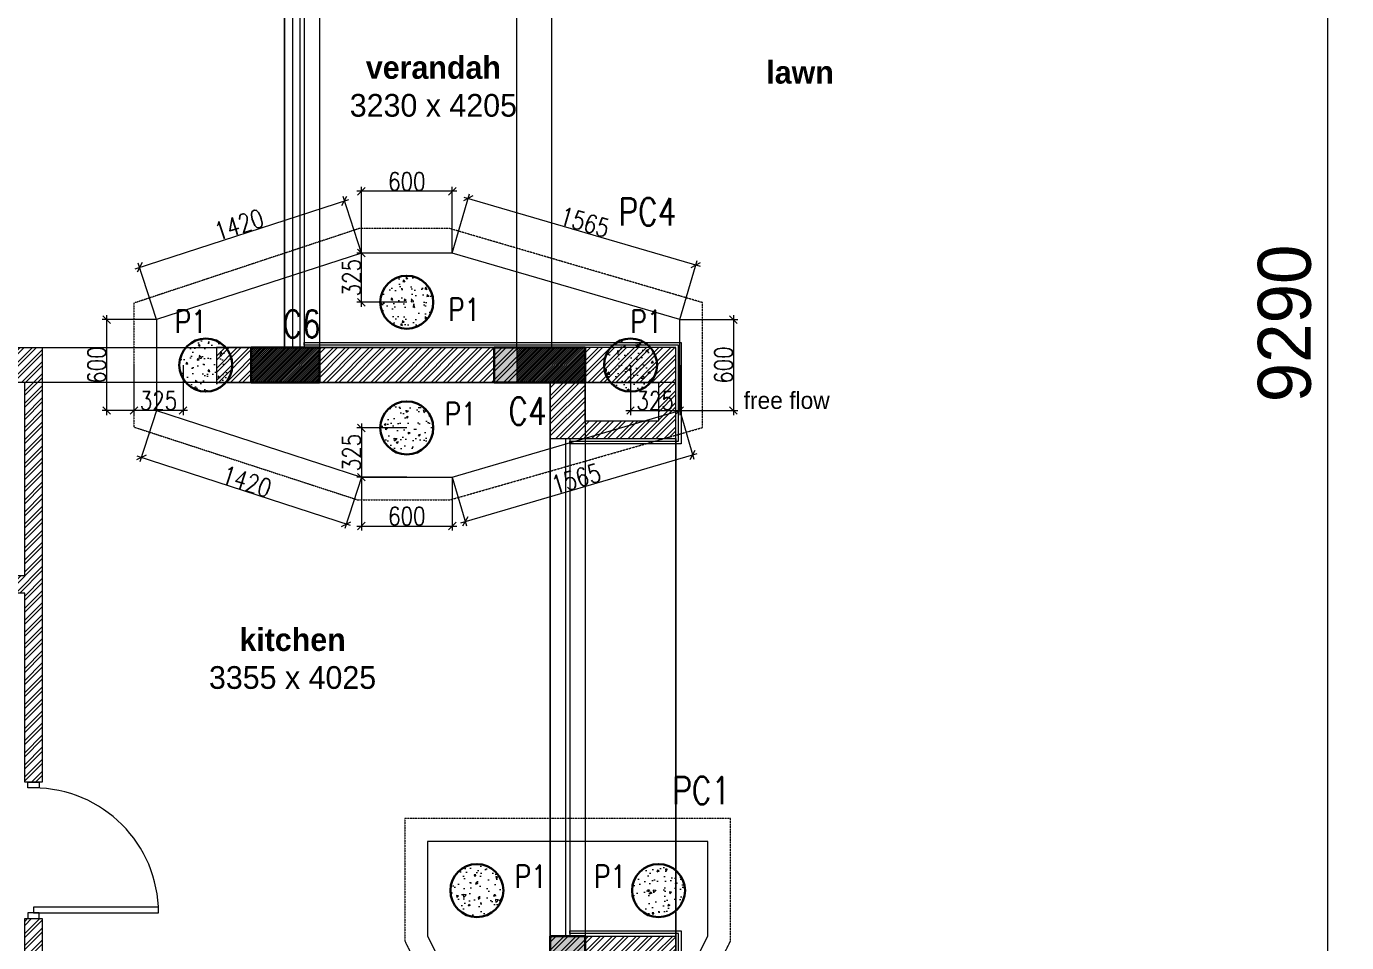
# Model space of a CAD drawing. Header units: metres. Extents: x 5205117 to 5948571, y 646915 to 1143748.
# Drawn here: x 5706594 to 5715313, y 809777 to 815826 of the extents above; entities that cross this region are included whole.
import ezdxf

# ---------------------------------------------------------------- set-up
doc = ezdxf.new("R2010")
doc.units = ezdxf.units.M
doc.header["$MEASUREMENT"] = 0
doc.header["$PDMODE"] = 35
doc.header["$PDSIZE"] = 10
for name, pattern in [('DASHED', [0.75, 0.5, -0.25]), ('DOT2', [0.125, 0, -0.125]), ('HIDDEN', [0.375, 0.25, -0.125])]:
    doc.linetypes.add(name, pattern=pattern)
doc.layers.get('0').update_dxf_attribs({"color": 1, "linetype": 'DASHED', "lineweight": 30})
doc.layers.add('A-GF', color=8, linetype='Continuous', lineweight=0, transparency=0.5)
for name, color, linetype, lineweight in [('road ht', 8, 'Continuous', 5), ('S-COLUMN & WALL', 5, 'Continuous', 30), ('S-COLUMN_H', 250, 'Continuous', 0), ('S-FOUND-EXCAVATION', 253, 'HIDDEN', 0), ('S-FOUND-FOOTING', 7, 'Continuous', 15), ('S-PILE', 96, 'Continuous', 30), ('S-TEXT', 7, 'Continuous', 0), ('S-TEXT COL.', 1, 'Continuous', 0), ('S-TEXT PILE', 7, 'Continuous', 0)]:
    doc.layers.add(name, color=color, linetype=linetype, lineweight=lineweight)
doc.styles.add('C-ROOM', font='arial.ttf')
doc.styles.add('CENTURY GOTHIC', font='GOTHIC.TTF')
doc.styles.add('SETU 1', font='romans.shx', dxfattribs={"width": 0.8})
doc.styles.get("Standard").update_dxf_attribs({"font": 'GOTHIC.TTF'})
doc.dimstyles.new('A-DIM 100', dxfattribs={"dimscale": 100, "dimtxt": 2.5, "dimasz": 1.5, "dimexe": 1, "dimexo": 1, "dimgap": 0.5, "dimtad": 1, "dimdec": 0, "dimrnd": 5, "dimzin": 3, "dimdsep": 46, "dimtxsty": 'C-ROOM', "dimblk1": 'ARCHTICK', "dimblk2": 'ARCHTICK', "dimsah": 1, "dimcen": 1.5, "dimdle": 1, "dimclrd": 256, "dimclre": 256, "dimclrt": 256, "dimadec": 0, "dimazin": 0, "dimtfac": 0.6, "dimtdec": 0, "dimtofl": 0, "dimtmove": 1, "dimatfit": 3, "dimfxl": 1, "dimtolj": 1, "dimtzin": 0, "dimlwd": -1, "dimlwe": -1, "dimarcsym": 0})
doc.dimstyles.get("Standard").update_dxf_attribs({"dimtxt": 2, "dimasz": 1, "dimexe": 0, "dimexo": 0, "dimgap": 0.1, "dimtad": 1, "dimdsep": 46, "dimtxsty": 'Standard', "dimblk": 'OBLIQUE', "dimcen": 0.1, "dimclrd": 256, "dimclre": 256, "dimclrt": 256, "dimadec": 0, "dimazin": 0, "dimtfac": 1, "dimtofl": 0, "dimtmove": 1, "dimatfit": 2, "dimldrblk": 'OPEN90', "dimfxl": 1, "dimtolj": 1, "dimtzin": 0, "dimlwd": -1, "dimlwe": -1, "dimarcsym": 0})

# ---------------------------------------------------------------- blocks, each defined once
blk = doc.blocks.new('P2')
at = {"layer": 'S-PILE', "lineweight": 0}
h = blk.add_hatch(dxfattribs=at)
h.set_pattern_fill('AR-CONC', color=256, scale=20)
h.set_pattern_definition([(49.99999999999999, (0, 0), (143.4520365201507, -12.55042699651902), [15, -165]), (355, (0, 0), (-27.7502667226, 150.4384267400024), [12, -132]), (100.45144446, (11.9543362, -1.0458688), (115.7017693454224, 137.8879981937259), [12.7480384, -140.2284224]), (46.18420000000001, (0, 40), (213.4482661343145, -33.10385615861531), [22.5, -247.5]), (96.63563549, (17.787349, 37.2413386), (186.9323891348457, 194.8237201549101), [19.1220684, -210.342752]), (351.1841639899999, (0, 40), (186.9323890109546, 194.823720053998), [18, -198.0000002]), (21, (20, 30), (119.3814104236923, -80.52377813306776), [15, -165]), (326.0000000000001, (20, 30), (48.66306638431634, 145.0300090093706), [12, -132]), (71.45144474, (29.9484508, 23.2896852), (168.0444753459942, 64.50623056127077), [12.748038, -140.2284224]), (37.50000000000001, (0, 0), (2.431971063458134, 66.5787707662623), [0, -130.4, 0, -134, 0, -132.5]), (7.499999999999999, (0, 0), (52.61390748842972, 78.88234237647205), [0, -76.39999999999999, 0, -127.4, 0, -50.5]), (327.5, (-44.6, 0), (106.7644872344818, -4.510974346875951), [0, -50, 0, -156, 0, -207]), (317.5, (-64.6, 0), (116.6372338684772, 20.02099646646354), [0, -65, 0, -103.6, 0, -147])])
edge = h.paths.add_edge_path()
edge.add_arc((0, 0), 175, 0, 360)
at = {"layer": 'S-PILE'}
blk.add_circle((0, 0), 175, dxfattribs=at)
blk = doc.blocks.new('_Oblique')
at = {"color": 0, "linetype": 'ByBlock', "lineweight": -2}
blk.add_line((-0.5, -0.5), (0.5, 0.5), dxfattribs=at)
blk = doc.blocks.new('*D245')
at = {"layer": 'Defpoints', "color": 0, "transparency": 16777216}
for p in [(5708806.193558183, 814737.711821272), (5708806.193558183, 814330.2422019677), (5709406.193558183, 814330.2422019677)]:
    blk.add_point(p, dxfattribs=at)
at = {"layer": 'S-TEXT', "color": 9, "transparency": 16777216}
for p, q in [((5708806.193558183, 814330.2422019677), (5708806.193558183, 814767.711821272)), ((5709406.193558183, 814330.2422019677), (5709406.193558183, 814767.711821272))]:
    blk.add_line(p, q, dxfattribs=at)
at = {"layer": 'S-TEXT', "transparency": 16777216}
blk.add_line((5709436.193558183, 814737.711821272), (5708776.193558183, 814737.711821272), dxfattribs=at)
at = {"layer": 'S-TEXT', "transparency": 16777216, "xscale": 50, "yscale": 50, "zscale": 50, "rotation": 180}
blk.add_blockref('_Oblique', (5708806.193558183, 814737.711821272), dxfattribs=at)
at = {"layer": 'S-TEXT', "transparency": 16777216, "xscale": 50, "yscale": 50, "zscale": 50}
blk.add_blockref('_Oblique', (5709406.193558183, 814737.711821272), dxfattribs=at)
at = {"layer": 'S-TEXT', "color": 0, "lineweight": 0, "transparency": 16777216, "insert": (5709106.193558183, 814802.711821272), "char_height": 120, "attachment_point": 5, "style": 'SETU 1'}
blk.add_mtext('\\A1;600', dxfattribs=at)
blk = doc.blocks.new('*D246')
at = {"layer": 'Defpoints', "color": 0, "transparency": 16777216}
for p in [(5708806.193558183, 812850.2669085829), (5709406.193558183, 812850.2669085829), (5709406.193558183, 812527.2815097603)]:
    blk.add_point(p, dxfattribs=at)
at = {"layer": 'S-TEXT', "color": 9, "transparency": 16777216}
for p, q in [((5708806.193558183, 812850.2669085829), (5708806.193558183, 812497.2815097603)), ((5709406.193558183, 812850.2669085829), (5709406.193558183, 812497.2815097603))]:
    blk.add_line(p, q, dxfattribs=at)
at = {"layer": 'S-TEXT', "transparency": 16777216}
blk.add_line((5708776.193558183, 812527.2815097603), (5709436.193558183, 812527.2815097603), dxfattribs=at)
at = {"layer": 'S-TEXT', "transparency": 16777216, "xscale": 50, "yscale": 50, "zscale": 50, "rotation": 180}
blk.add_blockref('_Oblique', (5708806.193558183, 812527.2815097603), dxfattribs=at)
at = {"layer": 'S-TEXT', "transparency": 16777216, "xscale": 50, "yscale": 50, "zscale": 50}
blk.add_blockref('_Oblique', (5709406.193558183, 812527.2815097603), dxfattribs=at)
at = {"layer": 'S-TEXT', "color": 0, "lineweight": 0, "transparency": 16777216, "insert": (5709106.193558183, 812592.2815097603), "char_height": 120, "attachment_point": 5, "style": 'SETU 1'}
blk.add_mtext('\\A1;600', dxfattribs=at)
blk = doc.blocks.new('*D247')
at = {"layer": 'Defpoints', "color": 0, "transparency": 16777216}
for p in [(5710908.693550554, 813890.2669085828), (5710908.693550554, 813290.2669085828), (5711263.234172863, 813290.2669085828)]:
    blk.add_point(p, dxfattribs=at)
at = {"layer": 'S-TEXT', "color": 9, "transparency": 16777216}
for p, q in [((5710908.693550554, 813890.2669085828), (5711293.234172863, 813890.2669085828)), ((5710908.693550554, 813290.2669085828), (5711293.234172863, 813290.2669085828))]:
    blk.add_line(p, q, dxfattribs=at)
at = {"layer": 'S-TEXT', "transparency": 16777216}
blk.add_line((5711263.234172863, 813920.2669085828), (5711263.234172863, 813260.2669085828), dxfattribs=at)
at = {"layer": 'S-TEXT', "transparency": 16777216, "xscale": 50, "yscale": 50, "zscale": 50}
for p, rotation in [((5711263.234172863, 813890.2669085828), 90), ((5711263.234172863, 813290.2669085828), 270)]:
    blk.add_blockref('_Oblique', p, dxfattribs=dict(at, rotation=rotation))
at = {"layer": 'S-TEXT', "color": 0, "lineweight": 0, "transparency": 16777216, "insert": (5711198.234172862, 813590.2669085809), "char_height": 120, "attachment_point": 5, "rotation": 90, "style": 'SETU 1'}
blk.add_mtext('\\A1;600', dxfattribs=at)
blk = doc.blocks.new('*D248')
at = {"layer": 'Defpoints', "color": 0, "transparency": 16777216}
for p in [(5707453.693550555, 813890.2669085828), (5707123.432251068, 813290.2669085828), (5707453.693550555, 813290.2669085828)]:
    blk.add_point(p, dxfattribs=at)
at = {"layer": 'S-TEXT', "color": 9, "transparency": 16777216}
for p, q in [((5707453.693550555, 813890.2669085828), (5707093.432251068, 813890.2669085828)), ((5707453.693550555, 813290.2669085828), (5707093.432251068, 813290.2669085828))]:
    blk.add_line(p, q, dxfattribs=at)
at = {"layer": 'S-TEXT', "transparency": 16777216}
blk.add_line((5707123.432251068, 813920.2669085828), (5707123.432251068, 813260.2669085828), dxfattribs=at)
at = {"layer": 'S-TEXT', "transparency": 16777216, "xscale": 50, "yscale": 50, "zscale": 50}
for p, rotation in [((5707123.432251068, 813890.2669085828), 90), ((5707123.432251068, 813290.2669085828), 270)]:
    blk.add_blockref('_Oblique', p, dxfattribs=dict(at, rotation=rotation))
at = {"layer": 'S-TEXT', "color": 0, "lineweight": 0, "transparency": 16777216, "insert": (5707058.432251067, 813590.2669085809), "char_height": 120, "attachment_point": 5, "rotation": 90, "style": 'SETU 1'}
blk.add_mtext('\\A1;600', dxfattribs=at)
blk = doc.blocks.new('*D249')
at = {"layer": 'Defpoints', "color": 0, "transparency": 16777216}
for p in [(5710908.693550551, 813290.2669085822), (5710994.489678741, 812997.2926314204), (5709406.193558183, 812850.2669085829)]:
    blk.add_point(p, dxfattribs=at)
at = {"layer": 'S-TEXT', "color": 9, "transparency": 16777216}
for p, q in [((5710908.693550551, 813290.2669085822), (5711002.920946166, 812968.5017695088)), ((5709406.193558183, 812850.2669085829), (5709500.420953797, 812528.5017695095))]:
    blk.add_line(p, q, dxfattribs=at)
at = {"layer": 'S-TEXT', "transparency": 16777216}
blk.add_line((5709463.198824461, 812548.8613639966), (5711023.280540654, 813005.7238988451), dxfattribs=at)
at = {"layer": 'S-TEXT', "transparency": 16777216, "xscale": 50, "yscale": 50, "zscale": 50}
for p, rotation in [((5710994.489678741, 812997.2926314204), 16.32241913711018), ((5709491.989686373, 812557.2926314211), 196.3224191371102)]:
    blk.add_blockref('_Oblique', p, dxfattribs=dict(at, rotation=rotation))
at = {"layer": 'S-TEXT', "color": 0, "lineweight": 0, "transparency": 16777216, "insert": (5710224.971936469, 812839.6728322292), "char_height": 120, "attachment_point": 5, "rotation": 16.322419137110177, "style": 'SETU 1'}
blk.add_mtext('\\A1;1565', dxfattribs=at)
blk = doc.blocks.new('*D250')
at = {"layer": 'Defpoints', "color": 0, "transparency": 16777216}
for p in [(5707453.693550553, 813290.2669085825), (5707352.744097666, 812979.9620544913), (5708806.193558183, 812850.266908583)]:
    blk.add_point(p, dxfattribs=at)
at = {"layer": 'S-TEXT', "color": 9, "transparency": 16777216}
for p, q in [((5707453.693550553, 813290.2669085825), (5707343.463169352, 812951.4337462757)), ((5708806.193558183, 812850.266908583), (5708695.963176982, 812511.4337462762))]:
    blk.add_line(p, q, dxfattribs=at)
at = {"layer": 'S-TEXT', "transparency": 16777216}
blk.add_line((5708733.77241351, 812530.6811261782), (5707324.21578945, 812989.2429828048), dxfattribs=at)
at = {"layer": 'S-TEXT', "transparency": 16777216, "xscale": 50, "yscale": 50, "zscale": 50}
for p, rotation in [((5707352.744097666, 812979.9620544913), 161.9790769359838), ((5708705.244105295, 812539.9620544917), 341.9790769359839)]:
    blk.add_blockref('_Oblique', p, dxfattribs=dict(at, rotation=rotation))
at = {"layer": 'S-TEXT', "color": 0, "lineweight": 0, "transparency": 16777216, "insert": (5708049.102779493, 812821.7733889585), "char_height": 120, "attachment_point": 5, "rotation": 341.9790769359838, "style": 'SETU 1'}
blk.add_mtext('\\A1;1420', dxfattribs=at)
blk = doc.blocks.new('*D251')
at = {"layer": 'Defpoints', "color": 0, "transparency": 16777216}
for p in [(5708694.073229087, 814674.9041596649), (5708806.193558182, 814330.2422019676), (5707453.693550552, 813890.2669085821)]:
    blk.add_point(p, dxfattribs=at)
at = {"layer": 'S-TEXT', "transparency": 16777216}
blk.add_line((5707313.044759932, 814225.6484092304), (5708722.601690612, 814684.1846167136), dxfattribs=at)
at = {"layer": 'S-TEXT', "color": 9, "transparency": 16777216}
for p, q in [((5708806.193558182, 814330.2422019676), (5708684.792772038, 814703.4326211896)), ((5707453.693550552, 813890.2669085821), (5707332.292764409, 814263.4573278041))]:
    blk.add_line(p, q, dxfattribs=at)
at = {"layer": 'S-TEXT', "transparency": 16777216, "xscale": 50, "yscale": 50, "zscale": 50}
for p, rotation in [((5708694.073229087, 814674.9041596649), 18.01997658618522), ((5707341.573221457, 814234.9288662793), 198.0199765861852)]:
    blk.add_blockref('_Oblique', p, dxfattribs=dict(at, rotation=rotation))
at = {"layer": 'S-TEXT', "color": 0, "lineweight": 0, "transparency": 16777216, "insert": (5707997.715568333, 814516.728179609), "char_height": 120, "attachment_point": 5, "rotation": 18.019976586185212, "style": 'SETU 1'}
blk.add_mtext('\\A1;1420', dxfattribs=at)
blk = doc.blocks.new('*D252')
at = {"layer": 'Defpoints', "color": 0, "transparency": 16777216}
for p in [(5709406.193558182, 814330.2422019679), (5711014.496475688, 814251.5801382111), (5710908.693550551, 813890.2669085823)]:
    blk.add_point(p, dxfattribs=at)
at = {"layer": 'S-TEXT', "color": 9, "transparency": 16777216}
for p, q in [((5709406.193558182, 814330.2422019679), (5709520.427314706, 814720.3464211964)), ((5710908.693550551, 813890.2669085823), (5711022.927307076, 814280.3711278108))]:
    blk.add_line(p, q, dxfattribs=at)
at = {"layer": 'S-TEXT', "transparency": 16777216}
blk.add_line((5709483.205493719, 814699.9862629846), (5711043.287465287, 814243.1493068235), dxfattribs=at)
at = {"layer": 'S-TEXT', "transparency": 16777216, "xscale": 50, "yscale": 50, "zscale": 50}
for p, rotation in [((5709511.996483319, 814691.5554315967), 163.6784486039205), ((5711014.496475688, 814251.5801382111), 343.6784486039205)]:
    blk.add_blockref('_Oblique', p, dxfattribs=dict(at, rotation=rotation))
at = {"layer": 'S-TEXT', "color": 0, "lineweight": 0, "transparency": 16777216, "insert": (5710281.513280844, 814533.9482623697), "char_height": 120, "attachment_point": 5, "rotation": 343.6784486039205, "style": 'SETU 1'}
blk.add_mtext('\\A1;1565', dxfattribs=at)
blk = doc.blocks.new('*D253')
at = {"layer": 'Defpoints', "color": 0, "transparency": 16777216}
for p in [(5710583.693550552, 813590.2669085824), (5710908.693550552, 813590.2669085824), (5710908.693550552, 813290.2669085821)]:
    blk.add_point(p, dxfattribs=at)
at = {"layer": 'S-TEXT', "color": 9, "transparency": 16777216}
for p, q in [((5710583.693550552, 813590.2669085824), (5710583.693550552, 813260.2669085821)), ((5710908.693550552, 813590.2669085824), (5710908.693550552, 813260.2669085821))]:
    blk.add_line(p, q, dxfattribs=at)
at = {"layer": 'S-TEXT', "transparency": 16777216}
blk.add_line((5710553.693550552, 813290.2669085821), (5710938.693550552, 813290.2669085821), dxfattribs=at)
at = {"layer": 'S-TEXT', "transparency": 16777216, "xscale": 50, "yscale": 50, "zscale": 50, "rotation": 180}
blk.add_blockref('_Oblique', (5710583.693550552, 813290.2669085821), dxfattribs=at)
at = {"layer": 'S-TEXT', "transparency": 16777216, "xscale": 50, "yscale": 50, "zscale": 50}
blk.add_blockref('_Oblique', (5710908.693550552, 813290.2669085821), dxfattribs=at)
at = {"layer": 'S-TEXT', "color": 0, "lineweight": 0, "transparency": 16777216, "insert": (5710746.193550552, 813355.2669085821), "char_height": 120, "attachment_point": 5, "style": 'SETU 1'}
blk.add_mtext('\\A1;325', dxfattribs=at)
blk = doc.blocks.new('*D232')
at = {"layer": 'Defpoints', "color": 0, "transparency": 16777216}
for p in [(5707303.693565812, 813590.2669085824), (5707628.693565812, 813590.2669085824), (5707303.693565812, 813290.2669085821)]:
    blk.add_point(p, dxfattribs=at)
at = {"layer": 'S-TEXT', "color": 9, "transparency": 16777216}
for p, q in [((5707303.693565812, 813590.2669085824), (5707303.693565812, 813260.2669085821)), ((5707628.693565812, 813590.2669085824), (5707628.693565812, 813260.2669085821))]:
    blk.add_line(p, q, dxfattribs=at)
at = {"layer": 'S-TEXT', "transparency": 16777216}
blk.add_line((5707658.693565812, 813290.2669085821), (5707273.693565812, 813290.2669085821), dxfattribs=at)
at = {"layer": 'S-TEXT', "transparency": 16777216, "xscale": 50, "yscale": 50, "zscale": 50, "rotation": 180}
blk.add_blockref('_Oblique', (5707303.693565812, 813290.2669085821), dxfattribs=at)
at = {"layer": 'S-TEXT', "transparency": 16777216, "xscale": 50, "yscale": 50, "zscale": 50}
blk.add_blockref('_Oblique', (5707628.693565812, 813290.2669085821), dxfattribs=at)
at = {"layer": 'S-TEXT', "color": 0, "lineweight": 0, "transparency": 16777216, "insert": (5707466.193565812, 813355.2669085821), "char_height": 120, "attachment_point": 5, "style": 'SETU 1'}
blk.add_mtext('\\A1;325', dxfattribs=at)
blk = doc.blocks.new('*D254')
at = {"layer": 'Defpoints', "color": 0, "transparency": 16777216}
for p in [(5708806.193558194, 814330.2422019682), (5709106.193558184, 814330.2422019682), (5709106.193558184, 814005.2669085824)]:
    blk.add_point(p, dxfattribs=at)
at = {"layer": 'S-TEXT', "color": 9, "transparency": 16777216}
for p, q in [((5709106.193558184, 814330.2422019682), (5708776.193558194, 814330.2422019682)), ((5709106.193558184, 814005.2669085824), (5708776.193558194, 814005.2669085824))]:
    blk.add_line(p, q, dxfattribs=at)
at = {"layer": 'S-TEXT', "transparency": 16777216}
blk.add_line((5708806.193558194, 813975.2669085824), (5708806.193558194, 814360.2422019682), dxfattribs=at)
at = {"layer": 'S-TEXT', "transparency": 16777216, "xscale": 50, "yscale": 50, "zscale": 50}
for p, rotation in [((5708806.193558194, 814330.2422019682), 90), ((5708806.193558194, 814005.2669085824), 270)]:
    blk.add_blockref('_Oblique', p, dxfattribs=dict(at, rotation=rotation))
at = {"layer": 'S-TEXT', "color": 0, "lineweight": 0, "transparency": 16777216, "insert": (5708741.193558193, 814167.7545552735), "char_height": 120, "attachment_point": 5, "rotation": 90, "style": 'SETU 1'}
blk.add_mtext('\\A1;325', dxfattribs=at)
blk = doc.blocks.new('*D233')
at = {"layer": 'Defpoints', "color": 0, "transparency": 16777216}
for p in [(5709106.193558184, 813175.2669085831), (5708806.193558197, 812850.2916151973), (5709106.193558184, 812850.2916151973)]:
    blk.add_point(p, dxfattribs=at)
at = {"layer": 'S-TEXT', "color": 9, "transparency": 16777216}
for p, q in [((5709106.193558184, 813175.2669085831), (5708776.193558197, 813175.2669085831)), ((5709106.193558184, 812850.2916151973), (5708776.193558197, 812850.2916151973))]:
    blk.add_line(p, q, dxfattribs=at)
at = {"layer": 'S-TEXT', "transparency": 16777216}
blk.add_line((5708806.193558197, 813205.2669085831), (5708806.193558197, 812820.2916151973), dxfattribs=at)
at = {"layer": 'S-TEXT', "transparency": 16777216, "xscale": 50, "yscale": 50, "zscale": 50}
for p, rotation in [((5708806.193558197, 813175.2669085831), 90), ((5708806.193558197, 812850.2916151973), 270)]:
    blk.add_blockref('_Oblique', p, dxfattribs=dict(at, rotation=rotation))
at = {"layer": 'S-TEXT', "color": 0, "lineweight": 0, "transparency": 16777216, "insert": (5708741.193558196, 813012.7792618884), "char_height": 120, "attachment_point": 5, "rotation": 90, "style": 'SETU 1'}
blk.add_mtext('\\A1;325', dxfattribs=at)
blk = doc.blocks.new('*D315')
at = {"layer": 'Defpoints', "color": 0, "ltscale": 5, "transparency": 16777216}
for p in [(5715020.101208573, 818510.2669085825), (5715188.080184685, 818510.2669085825), (5715020.101208573, 809220.2669085737)]:
    blk.add_point(p, dxfattribs=at)
at = {"layer": 'road ht', "linetype": 'DOT2', "ltscale": 5, "transparency": 16777216}
for p, q in [((5715020.101208573, 818510.2669085825), (5715188.080184685, 818510.2669085825)), ((5715020.101208573, 809220.2669085737), (5715188.080184685, 809220.2669085737))]:
    blk.add_line(p, q, dxfattribs=at)
at = {"layer": 'road ht', "color": 1, "ltscale": 5, "transparency": 16777216}
blk.add_line((5715188.080184685, 809220.2669085737), (5715188.080184685, 818510.2669085825), dxfattribs=at)
at = {"layer": 'road ht', "color": 1, "ltscale": 5, "transparency": 16777216, "xscale": 250, "yscale": 250, "zscale": 250}
for p, rotation in [((5715188.080184685, 818510.2669085825), 90), ((5715188.080184685, 809220.2669085737), 270)]:
    blk.add_blockref('_Oblique', p, dxfattribs=dict(at, rotation=rotation))
at = {"layer": 'road ht', "color": 1, "ltscale": 5, "transparency": 16777216, "insert": (5714904.276649674, 813865.2669085762), "char_height": 350, "attachment_point": 5, "rotation": 90}
blk.add_mtext('\\A1;9290', dxfattribs=at)
blk = doc.blocks.new('_Open90')
at = {"color": 0, "linetype": 'ByBlock', "lineweight": -2}
for p, q in [((-0.5, 0.5), (0, 0)), ((0, 0), (-1, 0)), ((0, 0), (-0.5, -0.5))]:
    blk.add_line(p, q, dxfattribs=at)

msp = doc.modelspace()

# ---------------------------------------------------------------- hatches: boundary and pattern name
at = {"layer": 'A-GF', "ltscale": 5}
h = msp.add_hatch(dxfattribs=at)
h.set_pattern_fill('ANSI32', color=256, scale=150)
h.set_pattern_definition([(45, (2381980.782395632, 499763.4605104462), (-39.77475644174329, 39.7747564417433), []), (45, (2382007.298899882, 499763.4605104462), (-39.77475644174329, 39.7747564417433), [])])
h.paths.add_polyline_path([(5713728.693550553, 818510.2669085816), (5708828.693550552, 818510.2669085817), (5708828.693550552, 817910.2669085817), (5713728.693550553, 817910.2669085816)])
h.paths.add_polyline_path([(5709058.693550552, 818280.2669085817), (5709058.693550552, 818140.2669085817), (5713498.693550553, 818140.2669085816), (5713498.693550553, 818280.2669085816)], flags=16)
h.paths.add_polyline_path([(5710768.693550553, 813220.2669085817), (5710283.693550553, 813220.2669085817), (5710283.693550553, 813475.2669085817), (5710768.693550553, 813475.2669085817)], flags=16)
h.paths.add_polyline_path([(5708298.693550552, 818280.2669085817), (5701273.693550552, 818280.2669085817), (5701273.693550553, 819525.2669085816), (5701503.693550553, 819525.2669085816), (5701503.693550552, 818510.2669085817), (5704338.693550552, 818510.2669085816), (5704338.693550553, 819525.2669085816), (5704938.693550553, 819525.2669085816), (5704938.693550552, 818510.2669085817), (5708528.693550552, 818510.2669085817), (5708528.693550552, 817910.2669085817), (5708298.693550552, 817910.2669085817)])
h.paths.add_polyline_path([(5698318.693550552, 818510.2669085817), (5698318.693550552, 816435.2669085817), (5699148.693550552, 816435.2669085817), (5699148.693550552, 818510.2669085817)])
h.paths.add_polyline_path([(5698918.693550552, 816550.2669085817), (5698918.693550552, 818280.2669085817), (5698433.693550552, 818280.2669085817), (5698433.693550552, 816550.2669085817)], flags=16)
h.paths.add_polyline_path([(5710768.693550553, 809705.2669085815), (5710283.693550553, 809705.2669085815), (5710283.693550553, 809450.2669085815), (5710768.693550553, 809450.2669085815)], flags=16)
h.paths.add_polyline_path([(5710053.693550553, 813105.2669085817), (5710883.693550553, 813105.2669085817), (5710883.693550553, 813705.2669085817), (5707848.693550553, 813705.2669085817), (5707848.693550553, 813475.2669085817), (5710053.693550553, 813475.2669085817)])
h.paths.add_polyline_path([(5701273.693550552, 821395.2669085816), (5698548.693550552, 821395.2669085816), (5698548.693550552, 821140.2669085816), (5701273.693550552, 821140.2669085816)], flags=16)
h.paths.add_polyline_path([(5704823.693550552, 818510.2669085817), (5704823.693550553, 819295.2669085816), (5704568.693550553, 819295.2669085816), (5704568.693550552, 818510.2669085817)], flags=16)
h.paths.add_polyline_path([(5704938.693550552, 821625.2669085816), (5704938.693550552, 821025.2669085816), (5704338.693550552, 821025.2669085816), (5704338.693550552, 821625.2669085816)])
h.paths.add_polyline_path([(5690388.693550552, 821140.2669085816), (5690388.693550552, 821395.2669085816), (5689903.693550552, 821395.2669085816), (5689903.693550552, 821140.2669085816)], flags=16)
h.paths.add_polyline_path([(5690618.693550552, 818510.2669085817), (5690618.693550552, 816435.2669085817), (5689788.693550552, 816435.2669085817), (5689788.693550552, 818510.2669085817)])
h.paths.add_polyline_path([(5690018.693550552, 816550.2669085817), (5690018.693550552, 818280.2669085817), (5690503.693550552, 818280.2669085817), (5690503.693550552, 816550.2669085817)], flags=16)
h.paths.add_polyline_path([(5682233.693550552, 817035.2669085817), (5681403.693550552, 817035.2669085817), (5681403.693550552, 816435.2669085817), (5688563.693550552, 816435.2669085817), (5688563.693550552, 816665.2669085817), (5682233.693550552, 816665.2669085817)])
h.paths.add_polyline_path([(5688563.693550552, 813705.2669085817), (5682928.693550552, 813705.2669085817), (5682928.693550552, 813105.2669085817), (5683758.693550552, 813105.2669085817), (5683758.693550552, 813475.2669085817), (5688563.693550552, 813475.2669085817)])
h.paths.add_polyline_path([(5683043.693550552, 813220.2669085817), (5683043.693550552, 813475.2669085817), (5683528.693550552, 813475.2669085817), (5683528.693550552, 813220.2669085817)], flags=16)
h.paths.add_polyline_path([(5683528.693550552, 809450.2669085817), (5683528.693550552, 809705.2669085817), (5683043.693550552, 809705.2669085817), (5683043.693550552, 809450.2669085817)], flags=16)
h.paths.add_polyline_path([(5710883.693550553, 809220.2669085732), (5704708.693550552, 809220.2669085803), (5704708.693550553, 809935.2669085818), (5704938.693550553, 809935.2669085818), (5704938.693550552, 809450.2669085815), (5706583.693550553, 809450.2669085811), (5706583.693550553, 809935.2669085815), (5706698.693550553, 809935.2669085815), (5706698.693550553, 809450.2669085811), (5710053.693550553, 809450.2669085815), (5710053.693550553, 809820.2669085815), (5710883.693550553, 809820.2669085815)])
h.paths.add_polyline_path([(5703658.693550552, 809935.2669085815), (5703658.693550552, 809220.2669085815), (5702503.693550552, 809220.2669085815), (5702503.693550552, 809935.2669085815), (5702618.693550551, 809935.2669085815), (5702618.693550552, 809450.2669085801), (5703543.693550551, 809450.2669085814), (5703543.693550552, 809935.2669085815)], flags=17)
h.paths.add_polyline_path([(5701503.693550552, 821625.2669085816), (5698318.693550552, 821625.2669085814), (5698318.693550552, 821255.2669085816), (5690618.693550552, 821255.2669085816), (5690618.693550552, 821625.2669085816), (5681403.693550552, 821625.2669085816), (5681403.693550552, 821025.2669085816), (5682233.693550552, 821025.2669085816), (5682233.693550552, 821395.2669085816), (5689788.693550552, 821395.2669085816), (5689788.693550552, 821025.2669085816), (5701503.693550552, 821025.2669085816)])
h.paths.add_polyline_path([(5682003.693550552, 821395.2669085816), (5682003.693550552, 821140.2669085816), (5681518.693550552, 821140.2669085816), (5681518.693550552, 821395.2669085816)], flags=16)
h.paths.add_polyline_path([(5682003.693550552, 816665.2669085817), (5682003.693550552, 816920.2669085817), (5681518.693550552, 816920.2669085817), (5681518.693550552, 816665.2669085817)], flags=16)
h.paths.add_polyline_path([(5704568.693550552, 821395.2669085816), (5704568.693550552, 821140.2669085816), (5704823.693550552, 821140.2669085816), (5704823.693550552, 821395.2669085816)], flags=16)
h.paths.add_polyline_path([(5706583.693550553, 812200.2669085774), (5706583.693550553, 813475.2669085826), (5706098.693550553, 813475.2669085826), (5706098.693550553, 813705.2669085817), (5706698.693550553, 813705.2669085817), (5706698.693550553, 810835.2669085815), (5706583.693550553, 810835.2669085815), (5706583.693550553, 812085.2669085774), (5702618.693550553, 812085.2669085775), (5702618.693550553, 812200.2669085771)])
h.paths.add_polyline_path([(5698433.693550552, 813475.2669085821), (5700098.693550552, 813475.2669085817), (5700098.693550553, 811775.2669085818), (5698318.693550554, 811775.2669085818), (5698318.693550552, 809220.2669085815), (5699148.693550551, 809220.2669085815), (5699148.693550552, 809935.2669085815), (5698433.693550552, 809935.2669085815), (5698433.693550553, 811660.2669085818), (5700098.693550553, 811660.2669085818), (5700098.693550552, 810785.2669085815), (5700213.693550552, 810785.2669085815), (5700213.693550552, 813475.2669085817), (5702503.693550552, 813475.2669085817), (5702503.693550552, 810835.2669085815), (5702618.693550552, 810835.2669085815), (5702618.693550552, 813475.2669085816), (5704823.693550553, 813475.2669085815), (5704823.693550551, 813050.2669085755), (5704938.693550551, 813050.2669085755), (5704938.693550553, 813475.2669085815), (5704938.693550553, 813475.2669085822), (5704938.693550553, 813705.2669085822), (5698318.693550552, 813705.2669085817), (5698318.693550554, 812675.2669085817), (5698433.693550553, 812675.2669085817)])
h.paths.add_polyline_path([(5698548.693550552, 809450.2669085815), (5699033.693550552, 809450.2669085815), (5699033.693550552, 809820.2669085815), (5698548.693550552, 809820.2669085814)], flags=16)
h.paths.add_polyline_path([(5699748.693550552, 809820.2669085815), (5700213.693550552, 809820.2669085815), (5700213.693550552, 809935.2669085815), (5699748.693550552, 809935.2669085815)], flags=17)
h.paths.add_polyline_path([(5688873.693550552, 812250.2669085814), (5688333.693550555, 812250.2669085814), (5688333.693550552, 809450.2669085817), (5683758.693550552, 809450.2669085817), (5683758.693550552, 809820.2669085817), (5682928.693550552, 809820.2669085817), (5682928.693550552, 809220.2669085817), (5689048.693550552, 809220.2669085817), (5689048.693550552, 809450.2669085817), (5688448.693550552, 809450.2669085817), (5688448.693550555, 812135.2669085816), (5688873.693550552, 812135.2669085816)])
h.paths.add_polyline_path([(5689723.693550552, 812250.2669085816), (5689723.693550552, 812135.2669085816), (5690503.693550552, 812135.2669085816), (5690503.693550552, 809450.2669085817), (5689648.693550552, 809450.2669085817), (5689648.693550552, 809220.2669098482), (5690618.693550552, 809220.2669085817), (5690618.693550552, 813705.2669085817), (5689788.693550552, 813705.2669085817), (5689788.693550552, 813475.2669085817), (5690388.693550552, 813475.2669085817), (5690388.693550552, 812250.2669085816)])
h = msp.add_hatch(dxfattribs=at)
h.set_pattern_fill('ANSI31', color=256, scale=75, angle=-5.088887490341627e-14)
h.set_pattern_definition([(44.99999999999992, (2001180.084161891, 444907.4846533007), (-6.629126073623877, 6.629126073623889), [])])
h.paths.add_polyline_path([(5708078.693550553, 813705.2669085821), (5708528.693550553, 813705.2669085821), (5708528.693550552, 813475.2669085821), (5708078.693550553, 813475.2669085821)])
h = msp.add_hatch(dxfattribs=at)
h.set_pattern_fill('ANSI31', color=256, scale=75, angle=-5.088887490341627e-14)
h.set_pattern_definition([(44.99999999999992, (2000080.08416189, 444907.4846533214), (-6.629126073623877, 6.629126073623889), [])])
h.paths.add_polyline_path([(5710283.693550552, 813705.2669085532), (5710283.693550552, 813475.2669085533), (5709833.693550553, 813475.266908545), (5709833.693550553, 813705.2669085449)])
at = {"layer": 'S-COLUMN_H'}
h = msp.add_hatch(color=256, dxfattribs=at)
h.dxf.hatch_style = 1
h.paths.add_polyline_path([(5708078.693550553, 813705.2669085824), (5708078.693550553, 813475.2669085824), (5708528.693550553, 813475.2669085824), (5708528.693550553, 813705.2669085824)])
h = msp.add_hatch(color=256, dxfattribs=at)
h.dxf.hatch_style = 1
h.paths.add_polyline_path([(5709683.69356581, 813475.2669085539), (5709683.69356581, 813705.2669085539), (5710283.69356581, 813705.2669085539), (5710283.69356581, 813475.2669085539)])
h = msp.add_hatch(color=256, dxfattribs=at)
h.dxf.hatch_style = 1
h.paths.add_polyline_path([(5710053.693550553, 809820.2669085915), (5710283.693550553, 809820.2669085915), (5710283.693550553, 809220.2669085915), (5710053.693550553, 809220.2669085915)])

# ---------------------------------------------------------------- linework, layer by layer
at = {"layer": 'A-GF', "ltscale": 5}
for p, q in [((5708298.693550553, 817910.2669085818), (5708298.693550553, 813705.2669085818)), ((5708353.693550553, 813705.2669085818), (5708353.693550553, 817910.2669085818)), ((5708398.693550553, 817910.2669085818), (5708398.693550553, 813705.2669085818)), ((5708428.693550553, 817910.2669085818), (5708428.693550553, 813705.2669085818)), ((5708528.693550553, 817910.2669085818), (5708528.693550553, 813705.2669085818)), ((5710063.693550553, 813705.2669085845), (5710063.693550553, 817910.2669085845)), ((5710053.693550553, 813105.2669085818), (5710053.693550553, 809820.2669085815)), ((5710153.693550553, 813105.2669085818), (5710153.693550553, 809820.2669085815)), ((5710183.693550553, 813105.2669085818), (5710183.693550553, 809820.2669085815)), ((5710283.693550553, 813105.2669085818), (5710283.693550553, 809820.2669085815)), ((5710883.693550553, 813105.2669085818), (5710883.693550553, 809820.2669085815)), ((5710883.693550553, 813105.2669085818), (5710883.693550553, 809820.2669085815))]:
    msp.add_line(p, q, dxfattribs=at)
at = {"layer": 'A-GF', "ltscale": 10}
for p, q in [((5706603.693550554, 810835.2669085815), (5706678.693550554, 810835.2669085815)), ((5706603.693550554, 810797.7669085815), (5706603.693550554, 810835.2669085815)), ((5706678.693550554, 810835.2669085815), (5706678.693550554, 810797.7669085815)), ((5706678.693550554, 810797.7669085815), (5706603.693550554, 810797.7669085815)), ((5706678.693550554, 809972.7669085815), (5706603.693550554, 809972.7669085815)), ((5706603.693550554, 809972.7669085815), (5706603.693550554, 809935.2669085815)), ((5707466.193550554, 810010.2669085815), (5706641.193550554, 810010.2669085815)), ((5706641.193550554, 810010.2669085815), (5706641.193550554, 809972.7669085815)), ((5706641.193550554, 809972.7669085815), (5707466.193550554, 809972.7669085815)), ((5706678.693550554, 809935.2669085815), (5706678.693550554, 809972.7669085815)), ((5707466.193550554, 809972.7669085815), (5707466.193550554, 810010.2669085815)), ((5706603.693550554, 809935.2669085815), (5706678.693550554, 809935.2669085815))]:
    msp.add_line(p, q, dxfattribs=at)
at = {"layer": 'A-GF', "ltscale": 5}
for points in [[(5704938.693550553, 813705.2669085822), (5708298.693550553, 813705.2669085821), (5708298.693550553, 818280.2669085821), (5704938.693550553, 818280.2669085822)], [(5708528.693550553, 813705.266908582), (5709833.693550553, 813705.266908582), (5709833.693550553, 817910.266908582), (5708528.693550553, 817910.266908582)], [(5706583.693550553, 812200.2669085774), (5706583.693550553, 813475.2669085826), (5706098.693550553, 813475.2669085826), (5706098.693550553, 813705.2669085817), (5706698.693550553, 813705.2669085817), (5706698.693550553, 810835.2669085815), (5706583.693550553, 810835.2669085815), (5706583.693550553, 812085.2669085774), (5702618.693550553, 812085.2669085775), (5702618.693550553, 812200.2669085771)], [(5710053.693550553, 813105.2669085817), (5710883.693550553, 813105.2669085817), (5710883.693550553, 813705.2669085817), (5707848.693550553, 813705.2669085817), (5707848.693550553, 813475.2669085817), (5710053.693550553, 813475.2669085817)], [(5708428.693550553, 813722.2669085817), (5708428.693550553, 813740.2669085817), (5710918.693550553, 813740.2669085817), (5710918.693550553, 813070.2669085817), (5710183.693550553, 813070.2669085817), (5710183.693550553, 813088.2669085817), (5710900.693550553, 813088.2669085817), (5710900.693550553, 813722.2669085817)], [(5710283.693550559, 809450.2669085793), (5710883.693550553, 809450.2669085837), (5710883.693550553, 813475.2669085829), (5710283.693550559, 813475.2669085783)], [(5710768.693550553, 813220.2669085817), (5710283.693550553, 813220.2669085817), (5710283.693550553, 813475.2669085817), (5710768.693550553, 813475.2669085817)], [(5704691.693550552, 809935.2669085815), (5704691.693550552, 809203.2669085803), (5710900.693550553, 809203.2669085732), (5710900.693550553, 809837.2669085815), (5710183.693550553, 809837.2669085815), (5710183.693550553, 809855.2669085815), (5710918.693550553, 809855.2669085815), (5710918.693550553, 809185.2669085732), (5704673.693550552, 809185.2669085803), (5704673.693550552, 809935.2669085815)], [(5710883.693550553, 809220.2669085732), (5704708.693550552, 809220.2669085803), (5704708.693550553, 809935.2669085818), (5704938.693550553, 809935.2669085818), (5704938.693550552, 809450.2669085815), (5706583.693550553, 809450.2669085811), (5706583.693550553, 809935.2669085815), (5706698.693550553, 809935.2669085815), (5706698.693550553, 809450.2669085811), (5710053.693550553, 809450.2669085815), (5710053.693550553, 809820.2669085815), (5710883.693550553, 809820.2669085815)]]:
    msp.add_lwpolyline(points, close=True, dxfattribs=at)
at = {"layer": 'A-GF', "ltscale": 5, "flags": 128}
for points in [[(5708078.693550553, 813705.2669085821), (5708078.693550553, 813475.2669085821), (5708528.693550552, 813475.2669085821), (5708528.693550553, 813705.2669085821)], [(5709833.693550553, 813705.2669085449), (5709833.693550553, 813475.266908545), (5710283.693550552, 813475.2669085533), (5710283.693550552, 813705.2669085532)]]:
    msp.add_lwpolyline(points, close=True, dxfattribs=at)
at = {"layer": 'A-GF', "ltscale": 0.5}
msp.add_lwpolyline([(5704938.69355055, 809450.2669085847), (5710053.693550551, 809450.2669085847), (5710053.693550552, 813475.2669085826), (5704938.693550551, 813475.2669085828)], close=True, dxfattribs=at)
at = {"layer": 'A-GF', "ltscale": 2}
msp.add_ellipse((5706641.193550554, 809972.7669085815), major_axis=(583.3630944789576, -583.3630944789578), ratio=0.9999999999998078, start_param=0.7853981633975446, end_param=2.356194490192248, dxfattribs=at)
at = {"layer": 'S-COLUMN & WALL', "color": 5}
for points in [[(5708078.693550553, 813475.2669085824), (5708528.693550553, 813475.2669085824), (5708528.693550553, 813705.2669085824), (5708078.693550553, 813705.2669085824)], [(5709683.69356581, 813475.2669085539), (5709683.69356581, 813705.2669085539), (5710283.69356581, 813705.2669085539), (5710283.69356581, 813475.2669085539)], [(5710053.693550553, 809820.2669085915), (5710283.693550553, 809820.2669085915), (5710283.693550553, 809220.2669085915), (5710053.693550553, 809220.2669085915)]]:
    msp.add_lwpolyline(points, close=True, dxfattribs=at)
at = {"layer": 'S-FOUND-EXCAVATION'}
msp.add_lwpolyline([(5707303.693550553, 813999.208340282), (5707303.693550553, 813181.3254768826), (5708782.409086131, 812700.2916151969), (5709390.431738419, 812700.2916151969), (5711058.693550552, 813177.8923310894), (5711058.693550552, 814002.6414860752), (5709390.431738419, 814491.1566168334), (5708790.431738419, 814491.1566168334), (5707303.693550553, 813999.208340282)], dxfattribs=at)
msp.add_lwpolyline([(5709093.693563214, 810595.2669831904), (5709093.693563214, 809784.8567376974), (5709775.988452354, 808445.2669831904), (5710561.398645643, 808445.2669831904), (5711243.693563214, 809784.8567362939), (5711243.693563214, 810595.2669831904)], close=True, dxfattribs=at)
at = {"layer": 'S-FOUND-FOOTING', "color": 4}
msp.add_lwpolyline([(5707453.693550553, 813890.2669085823), (5707453.693550553, 813290.2669085823), (5708806.193558183, 812850.2669085829), (5709406.193558183, 812850.2669085829), (5710908.693550552, 813290.2669085823), (5710908.693550552, 813890.2669085823), (5709406.193558183, 814330.2422019677), (5708806.193558183, 814330.2422019677), (5707453.693550553, 813890.2669085823), (5707453.693550553, 813290.2669085823)], dxfattribs=at)
at = {"layer": 'S-FOUND-FOOTING', "color": 1}
msp.add_lwpolyline([(5709243.693563214, 810445.2669831904), (5709243.693563214, 809820.2669348953), (5709868.693549918, 808595.2669831904), (5710468.693549918, 808595.2669831904), (5711093.693563214, 809820.2669348953), (5711093.693563214, 810445.2669831904), (5709243.693563214, 810445.2669831904)], dxfattribs=at)

# ---------------------------------------------------------------- block references
at = {"layer": 'S-PILE'}
for p, rotation in [((5709106.193558183, 814005.266908582), 270), ((5707778.693550553, 813590.2669085824), 270), ((5709568.693555064, 810120.1305566191), 180), ((5710768.693555064, 810120.1305566187), 180)]:
    msp.add_blockref('P2', p, dxfattribs=dict(at, rotation=rotation))
at = {"layer": 'S-PILE', "xscale": -1}
for p, rotation in [((5710583.693550552, 813590.2669085824), 90), ((5709106.193558183, 813175.2669085829), 270)]:
    msp.add_blockref('P2', p, dxfattribs=dict(at, rotation=rotation))

# ---------------------------------------------------------------- texts
at = {"layer": 'A-GF', "char_height": 150, "attachment_point": 5, "style": 'CENTURY GOTHIC'}
for s, insert, width in [('{\\fCentury Gothic|b1|i0|c0|p34;verandah\\P}3230 x 4205', (5709281.67394907, 815429.3192559218), 3387.508728181604), ('{\\fCentury Gothic|b1|i0|c0|p34;lawn}', (5711703.400247749, 815522.3846756434), 1134.096872875595), ('{\\fCentury Gothic|b1|i0|c0|p34;kitchen\\P}3355 x 4025', (5708351.549419327, 811651.3033480288), 3057.508728181604)]:
    msp.add_mtext(s, dxfattribs=dict(at, insert=insert, width=width))
at = {"layer": 'A-GF', "ltscale": 0.5, "insert": (5711614.948332091, 813356.2331323411, 7.602944148158678e-05), "char_height": 112.5, "width": 1217.746346023114, "attachment_point": 5}
msp.add_mtext('free flow', dxfattribs=at)
at = {"layer": 'S-TEXT COL.', "color": 7, "style": 'SETU 1', "width": 0.8}
for s, p in [('PC4', (5710504.027446038, 814512.4828787752)), ('PC1', (5710859.055636799, 810691.4844092057))]:
    msp.add_text(s, height=180, dxfattribs=at).set_placement(p)
at = {"layer": 'S-TEXT COL.', "color": 1, "true_color": 0xe61414, "style": 'SETU 1', "width": 0.8}
for s, p in [('C6', (5708284.846829945, 813771.5747465956)), ('C4', (5709776.226871877, 813195.9352797333))]:
    msp.add_text(s, height=180, dxfattribs=at).set_placement(p)
at = {"layer": 'S-TEXT PILE', "style": 'SETU 1', "width": 0.8}
for p in [(5709379.628475588, 813881.5083398857), (5707574.336704085, 813802.25871219), (5710582.336111306, 813802.25871219), (5709356.66649822, 813193.9173981841), (5709819.166495103, 810138.7810462206), (5710343.618237074, 810138.7810462201)]:
    msp.add_text('P1', height=150, dxfattribs=at).set_placement(p)

# ---------------------------------------------------------------- dimensions: what is measured, and where the dimension line sits
at = {"layer": 'road ht', "color": 12, "ltscale": 5}
dim = msp.add_linear_dim(base=(5715188.080184685, 818510.2669085825), p1=(5715020.101208571, 809220.2669085732), p2=(5715020.101208571, 818510.2669085821), angle=90, dimstyle='Standard', override={"dimtxt": 350, "dimasz": 250, "dimgap": 100, "dimdec": 0, "dimclrd": 1, "dimclrt": 1, "dimtdec": 0, "dimfxl": 0.1}, dxfattribs=at)
dim.commit()
dim.dimension.update_dxf_attribs({"geometry": '*D315', "text_midpoint": (5714904.276649674, 813865.2669085762)})
at = {"layer": 'S-TEXT', "lineweight": 0}
for base, p1, p2, picture, middle in [((5708806.193558183, 814737.711821272), (5709406.193558183, 814330.2422019677), (5708806.193558183, 814330.2422019677), '*D245', (5709106.193558183, 814802.711821272)), ((5710908.693550552, 813290.2669085821), (5710583.693550552, 813590.2669085824), (5710908.693550552, 813590.2669085824), '*D253', (5710746.193550552, 813355.2669085821)), ((5709406.193558183, 812527.2815097603), (5708806.193558183, 812850.2669085829), (5709406.193558183, 812850.2669085829), '*D246', (5709106.193558183, 812592.2815097603))]:
    dim = msp.add_linear_dim(base=base, p1=p1, p2=p2, dimstyle='A-DIM 100', override={"dimtxt": 1.2, "dimasz": 0.5, "dimexe": 0.3, "dimexo": 0, "dimgap": 0.05, "dimtxsty": 'SETU 1', "dimblk1": 'Oblique', "dimblk2": 'Oblique', "dimdle": 0.3, "dimclre": 9, "dimclrt": 0}, dxfattribs=at)
    dim.commit()
    dim.dimension.update_dxf_attribs({"geometry": picture, "text_midpoint": middle})
for p1, p2, distance, picture, middle in [((5707453.693550553, 813890.2669085823), (5708806.193558183, 814330.2422019677), 362.44010992191266, '*D251', (5707997.715568333, 814516.728179609)), ((5709406.193558183, 814330.2422019677), (5710908.693550552, 813890.2669085823), 376.48573528374646, '*D252', (5710281.513280844, 814533.9482623697)), ((5708806.193558183, 812850.2669085829), (5707453.693550553, 813290.2669085823), 326.3125717938167, '*D250', (5708049.102779493, 812821.7733889585)), ((5709406.193558183, 812850.2669085829), (5710908.693550552, 813290.2669085823), -305.2784019395743, '*D249', (5710224.971936469, 812839.6728322292))]:
    dim = msp.add_aligned_dim(p1=p1, p2=p2, distance=distance, dimstyle='A-DIM 100', override={"dimtxt": 1.2, "dimasz": 0.5, "dimexe": 0.3, "dimexo": 0, "dimgap": 0.05, "dimtxsty": 'SETU 1', "dimblk1": 'Oblique', "dimblk2": 'Oblique', "dimdle": 0.3, "dimclre": 9, "dimclrt": 0}, dxfattribs=at)
    dim.commit()
    dim.dimension.update_dxf_attribs({"geometry": picture, "text_midpoint": middle})
for base, p1, p2, angle, picture, middle in [((5708806.193558194, 814330.2422019682), (5709106.193558183, 814005.266908582), (5709106.193558183, 814330.2422019677), 270, '*D254', (5708741.193558193, 814167.7545552735)), ((5707123.432251068, 813290.2669085828), (5707453.693550553, 813890.2669085823), (5707453.693550553, 813290.2669085823), 270, '*D248', (5707058.432251067, 813590.2669085809)), ((5711263.234172863, 813290.2669085828), (5710908.693550552, 813890.2669085823), (5710908.693550552, 813290.2669085823), 270, '*D247', (5711198.234172862, 813590.2669085809)), ((5707303.693565812, 813290.2669085821), (5707628.693565812, 813590.2669085824), (5707303.693565812, 813590.2669085824), 180, '*D232', (5707466.193565812, 813355.2669085821)), ((5708806.193558197, 812850.2916151973), (5709106.193558183, 813175.2669085826), (5709106.193558183, 812850.2916151969), 90, '*D233', (5708741.193558196, 813012.7792618884))]:
    dim = msp.add_linear_dim(base=base, p1=p1, p2=p2, angle=angle, dimstyle='A-DIM 100', override={"dimtxt": 1.2, "dimasz": 0.5, "dimexe": 0.3, "dimexo": 0, "dimgap": 0.05, "dimtxsty": 'SETU 1', "dimblk1": 'Oblique', "dimblk2": 'Oblique', "dimdle": 0.3, "dimclre": 9, "dimclrt": 0}, dxfattribs=at)
    dim.commit()
    dim.dimension.update_dxf_attribs({"geometry": picture, "text_midpoint": middle})

doc.saveas('drawing.dxf')
